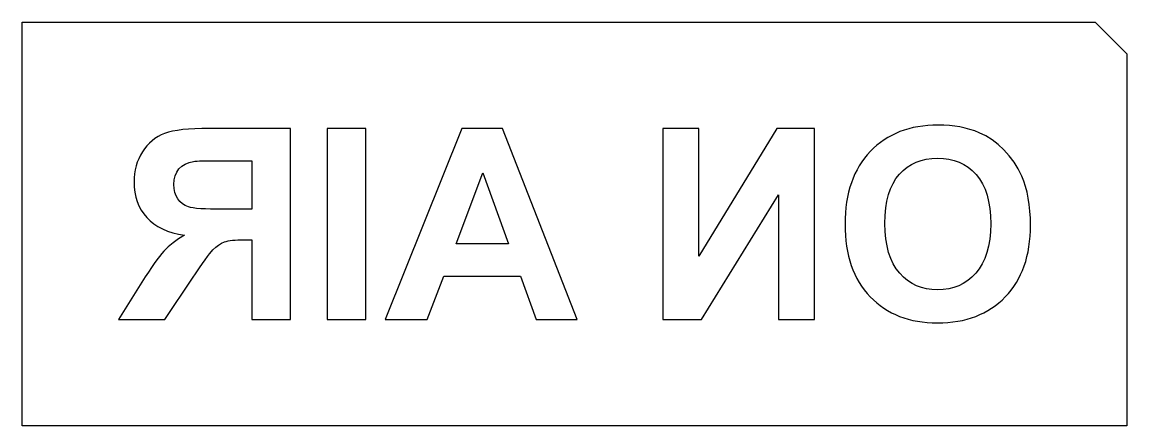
# Model space of a CAD drawing. Header units: millimetres. Extents: x 0 to 104, y 0 to 38.
import ezdxf

# ---------------------------------------------------------------- set-up
doc = ezdxf.new("R2010")
doc.units = ezdxf.units.MM
doc.layers.add('CUT', color=1, linetype='CONTINUOUS')
doc.layers.add('ENGRAVE', color=5, linetype='CONTINUOUS')

msp = doc.modelspace()

# ---------------------------------------------------------------- linework, layer by layer
at = {"layer": 'CUT'}
msp.add_lwpolyline([(104, 0), (0, 0), (0, 38), (101, 38), (104, 35)], close=True, dxfattribs=at)
at = {"layer": 'ENGRAVE'}
for points in [[(94.92497, 18.88949), (94.91211, 19.56326), (94.87355, 20.20941), (94.80928, 20.82793), (94.71931, 21.41882), (94.60362, 21.98209), (94.46223, 22.51773), (94.29513, 23.02575), (94.10232, 23.50614), (93.76735, 24.17607), (93.37637, 24.81071), (92.92936, 25.41004), (92.42633, 25.97408), (91.88263, 26.48516), (91.31361, 26.92565), (90.71926, 27.29553), (90.09959, 27.59481), (89.671, 27.76172), (89.2263, 27.90637), (88.76548, 28.02877), (88.28854, 28.12892), (87.79549, 28.20681), (87.28632, 28.26245), (86.76104, 28.29583), (86.21965, 28.30695), (85.72859, 28.29731), (85.24995, 28.26839), (84.78373, 28.22019), (84.32994, 28.15271), (83.88857, 28.06595), (83.45962, 27.9599), (83.04309, 27.83458), (82.63899, 27.68997), (82.2473, 27.52608), (81.86804, 27.34292), (81.5012, 27.14047), (81.14679, 26.91874), (80.80479, 26.67773), (80.47522, 26.41744), (80.15807, 26.13787), (79.85335, 25.83902), (79.56416, 25.52299), (79.29363, 25.19191), (79.04175, 24.84577), (78.80854, 24.48456), (78.59398, 24.1083), (78.39808, 23.71698), (78.22083, 23.3106), (78.06225, 22.88915), (77.92232, 22.45265), (77.80104, 22.00109), (77.69843, 21.53446), (77.61447, 21.05278), (77.54917, 20.55603), (77.50253, 20.04423), (77.47454, 19.51737), (77.46521, 18.97544), (77.47447, 18.438), (77.50224, 17.91538), (77.54852, 17.40758), (77.61332, 16.91461), (77.69663, 16.43645), (77.79845, 15.97311), (77.91879, 15.52459), (78.05764, 15.09089), (78.21501, 14.67202), (78.39088, 14.26796), (78.58527, 13.87872), (78.79818, 13.50431), (79.02959, 13.14471), (79.27953, 12.79993), (79.54797, 12.46998), (79.83493, 12.15484), (80.13738, 11.85673), (80.4523, 11.57786), (80.77969, 11.31821), (81.11955, 11.0778), (81.47188, 10.85663), (81.83668, 10.65468), (82.21395, 10.47197), (82.60369, 10.30849), (83.0059, 10.16425), (83.42058, 10.03923), (83.84773, 9.93345), (84.28735, 9.8469), (84.73944, 9.77959), (85.204, 9.73151), (85.68103, 9.70266), (86.17053, 9.69304), (86.66598, 9.70261), (87.14858, 9.73132), (87.61832, 9.77916), (88.07521, 9.84614), (88.51924, 9.93225), (88.95042, 10.03751), (89.36875, 10.1619), (89.77422, 10.30542), (90.16684, 10.46809), (90.5466, 10.64989), (90.91351, 10.85082), (91.26757, 11.0709), (91.60877, 11.31011), (91.93712, 11.56846), (92.25261, 11.84594), (92.55525, 12.14256), (92.84221, 12.45597), (93.11066, 12.78382), (93.36059, 13.1261), (93.592, 13.48282), (93.80491, 13.85397), (93.9993, 14.23956), (94.17517, 14.63959), (94.33254, 15.05406), (94.47139, 15.48296), (94.59173, 15.9263), (94.69355, 16.38407), (94.77686, 16.85628), (94.84166, 17.34293), (94.88794, 17.84401), (94.91571, 18.35953)], [(25.25785, 10), (25.25785, 28), (17.60846, 28), (16.91177, 27.99242), (16.26437, 27.96969), (15.66628, 27.9318), (15.1175, 27.87875), (14.61802, 27.81055), (14.16785, 27.72719), (13.76699, 27.62867), (13.41543, 27.515), (13.09667, 27.38196), (12.79422, 27.22531), (12.50808, 27.04507), (12.23824, 26.84123), (11.98471, 26.6138), (11.74749, 26.36276), (11.52658, 26.08813), (11.32197, 25.7899), (11.13779, 25.47431), (10.97818, 25.14759), (10.84312, 24.80975), (10.73261, 24.46078), (10.64666, 24.10068), (10.58527, 23.72945), (10.54844, 23.34709), (10.53616, 22.95361), (10.55477, 22.45816), (10.6106, 21.98478), (10.70364, 21.53345), (10.83391, 21.10419), (11.00139, 20.69699), (11.20609, 20.31186), (11.44802, 19.94878), (11.72716, 19.60777), (12.04332, 19.29305), (12.39632, 19.00882), (12.78616, 18.7551), (13.21283, 18.53189), (13.67634, 18.33918), (14.17668, 18.17697), (14.71385, 18.04526), (15.28786, 17.94406), (14.72421, 17.59183), (14.21198, 17.22271), (13.75116, 16.83671), (13.34175, 16.43383), (13.14156, 16.20822), (12.92468, 15.9427), (12.6911, 15.63728), (12.44083, 15.29195), (12.17387, 14.90672), (11.89023, 14.48158), (11.58989, 14.01654), (11.27285, 13.51159), (9.07503, 10), (13.42156, 10), (16.04912, 13.91678), (16.38524, 14.41741), (16.69373, 14.8695), (16.9746, 15.27305), (17.22784, 15.62807), (17.45345, 15.93455), (17.65144, 16.19249), (17.8218, 16.40189), (17.96454, 16.56275), (18.22622, 16.81446), (18.49557, 17.02319), (18.7726, 17.18895), (19.0573, 17.31173), (19.21212, 17.35921), (19.38805, 17.40037), (19.58508, 17.43519), (19.80321, 17.46367), (20.04244, 17.48583), (20.30278, 17.50166), (20.58422, 17.51116), (20.88677, 17.51432), (21.62346, 17.51432), (21.62346, 10)], [(32.36699, 10), (32.36699, 28), (28.73261, 28), (28.73261, 10)], [(34.18418, 10), (38.13779, 10), (39.70941, 14.08867), (46.90451, 14.08867), (48.39018, 10), (52.24557, 10), (45.23466, 28), (41.39154, 28)], [(74.59209, 10), (74.59209, 28), (71.05594, 28), (63.68895, 15.97953), (63.68895, 28), (60.31242, 28), (60.31242, 10), (63.95907, 10), (71.21555, 21.73806), (71.21555, 10)], [(91.18008, 19.01228), (91.15802, 18.27107), (91.09183, 17.5761), (90.98152, 16.92736), (90.82708, 16.32486), (90.62852, 15.7686), (90.38583, 15.25857), (90.09902, 14.79477), (89.76808, 14.37722), (89.40318, 14.00743), (89.0145, 13.68694), (88.60202, 13.41577), (88.16576, 13.19389), (87.70571, 13.02133), (87.22186, 12.89806), (86.71423, 12.8241), (86.18281, 12.79945), (85.65168, 12.82391), (85.14491, 12.8973), (84.66251, 13.0196), (84.20447, 13.19082), (83.7708, 13.41097), (83.36149, 13.68004), (82.97654, 13.99803), (82.61597, 14.36494), (82.28934, 14.78077), (82.00627, 15.24552), (81.76675, 15.7592), (81.57077, 16.32179), (81.41835, 16.93331), (81.30947, 17.59375), (81.24415, 18.30311), (81.22238, 19.06139), (81.24357, 19.81037), (81.30717, 20.51023), (81.41317, 21.16098), (81.56156, 21.76262), (81.75236, 22.31514), (81.98555, 22.81855), (82.26114, 23.27285), (82.57913, 23.67803), (82.93223, 24.03487), (83.31314, 24.34413), (83.72188, 24.60581), (84.15843, 24.81992), (84.6228, 24.98644), (85.11498, 25.10539), (85.63499, 25.17675), (86.18281, 25.20054), (86.73092, 25.17647), (87.25179, 25.10424), (87.74542, 24.98385), (88.2118, 24.81531), (88.65094, 24.59862), (89.06284, 24.33377), (89.4475, 24.02077), (89.80491, 23.65962), (90.12722, 23.24992), (90.40655, 22.79131), (90.64291, 22.28377), (90.83629, 21.72732), (90.9867, 21.12194), (91.09413, 20.46764), (91.1586, 19.76442)], [(21.62346, 20.38745), (18.93452, 20.38745), (18.3114, 20.3909), (17.74966, 20.40126), (17.24932, 20.41853), (16.81037, 20.4427), (16.43282, 20.47378), (16.11665, 20.51177), (15.86187, 20.55666), (15.66849, 20.60846), (15.36077, 20.73891), (15.08834, 20.90928), (14.85122, 21.11954), (14.64939, 21.36971), (14.48824, 21.65672), (14.37313, 21.97749), (14.30406, 22.33202), (14.28104, 22.72032), (14.31135, 23.15275), (14.40229, 23.54144), (14.55385, 23.88638), (14.76604, 24.18758), (15.03347, 24.44121), (15.35079, 24.64342), (15.71799, 24.79421), (16.13507, 24.89359), (16.2732, 24.90797), (16.46658, 24.92044), (16.71522, 24.931), (17.0191, 24.93963), (17.37824, 24.94634), (17.79264, 24.95114), (18.26228, 24.95402), (18.78718, 24.95498), (21.62346, 24.95498)], [(40.87586, 17.12142), (43.35607, 23.80082), (45.78718, 17.12142)]]:
    msp.add_lwpolyline(points, close=True, dxfattribs=at)

doc.saveas('drawing.dxf')
